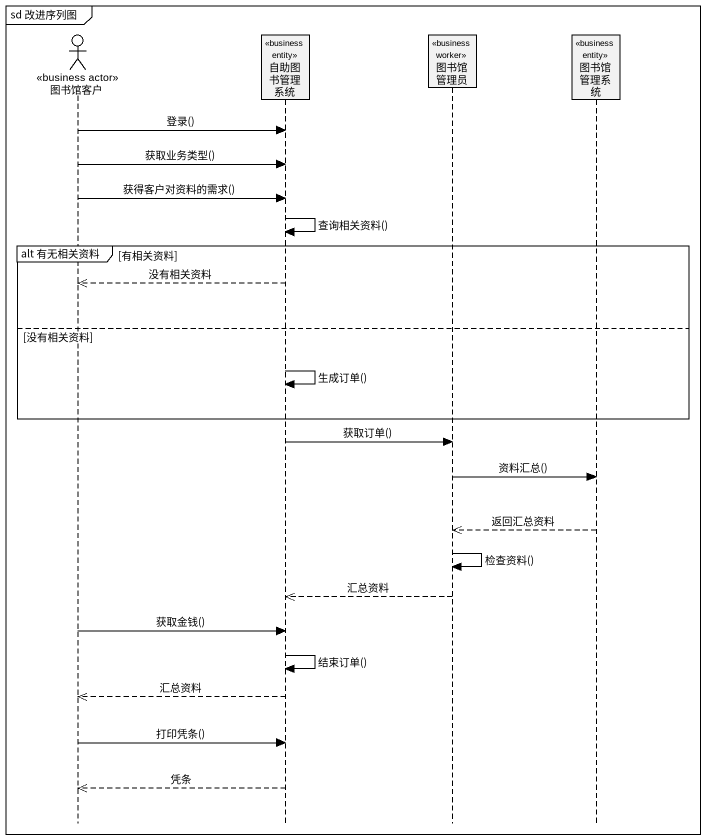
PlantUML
@startuml
mainframe sd 改进序列图
hide footbox
actor 图书馆客户 <<business actor>>
participant 自助图书管理系统 <<business entity>>
participant 图书馆管理员 <<business worker>>
participant 图书馆管理系统 <<business entity>>

图书馆客户 -> 自助图书管理系统 : 登录()
图书馆客户 -> 自助图书管理系统 : 获取业务类型()
图书馆客户 -> 自助图书管理系统 : 获得客户对资料的需求()
自助图书管理系统 -> 自助图书管理系统 : 查询相关资料()
group alt 有无相关资料 [有相关资料]
  自助图书管理系统 -->> 图书馆客户 : 没有相关资料
else 没有相关资料
  自助图书管理系统 -> 自助图书管理系统 : 生成订单()
end
自助图书管理系统 -> 图书馆管理员 : 获取订单()
图书馆管理员 -> 图书馆管理系统 : 资料汇总()
图书馆管理系统 -->> 图书馆管理员 : 返回汇总资料
图书馆管理员 -> 图书馆管理员 : 检查资料()
图书馆管理员 -->> 自助图书管理系统 : 汇总资料
图书馆客户 -> 自助图书管理系统 : 获取金钱()
自助图书管理系统 -> 自助图书管理系统 : 结束订单()
自助图书管理系统 -->> 图书馆客户 : 汇总资料
图书馆客户 -> 自助图书管理系统 : 打印凭条()
自助图书管理系统 -->> 图书馆客户 : 凭条
@enduml
